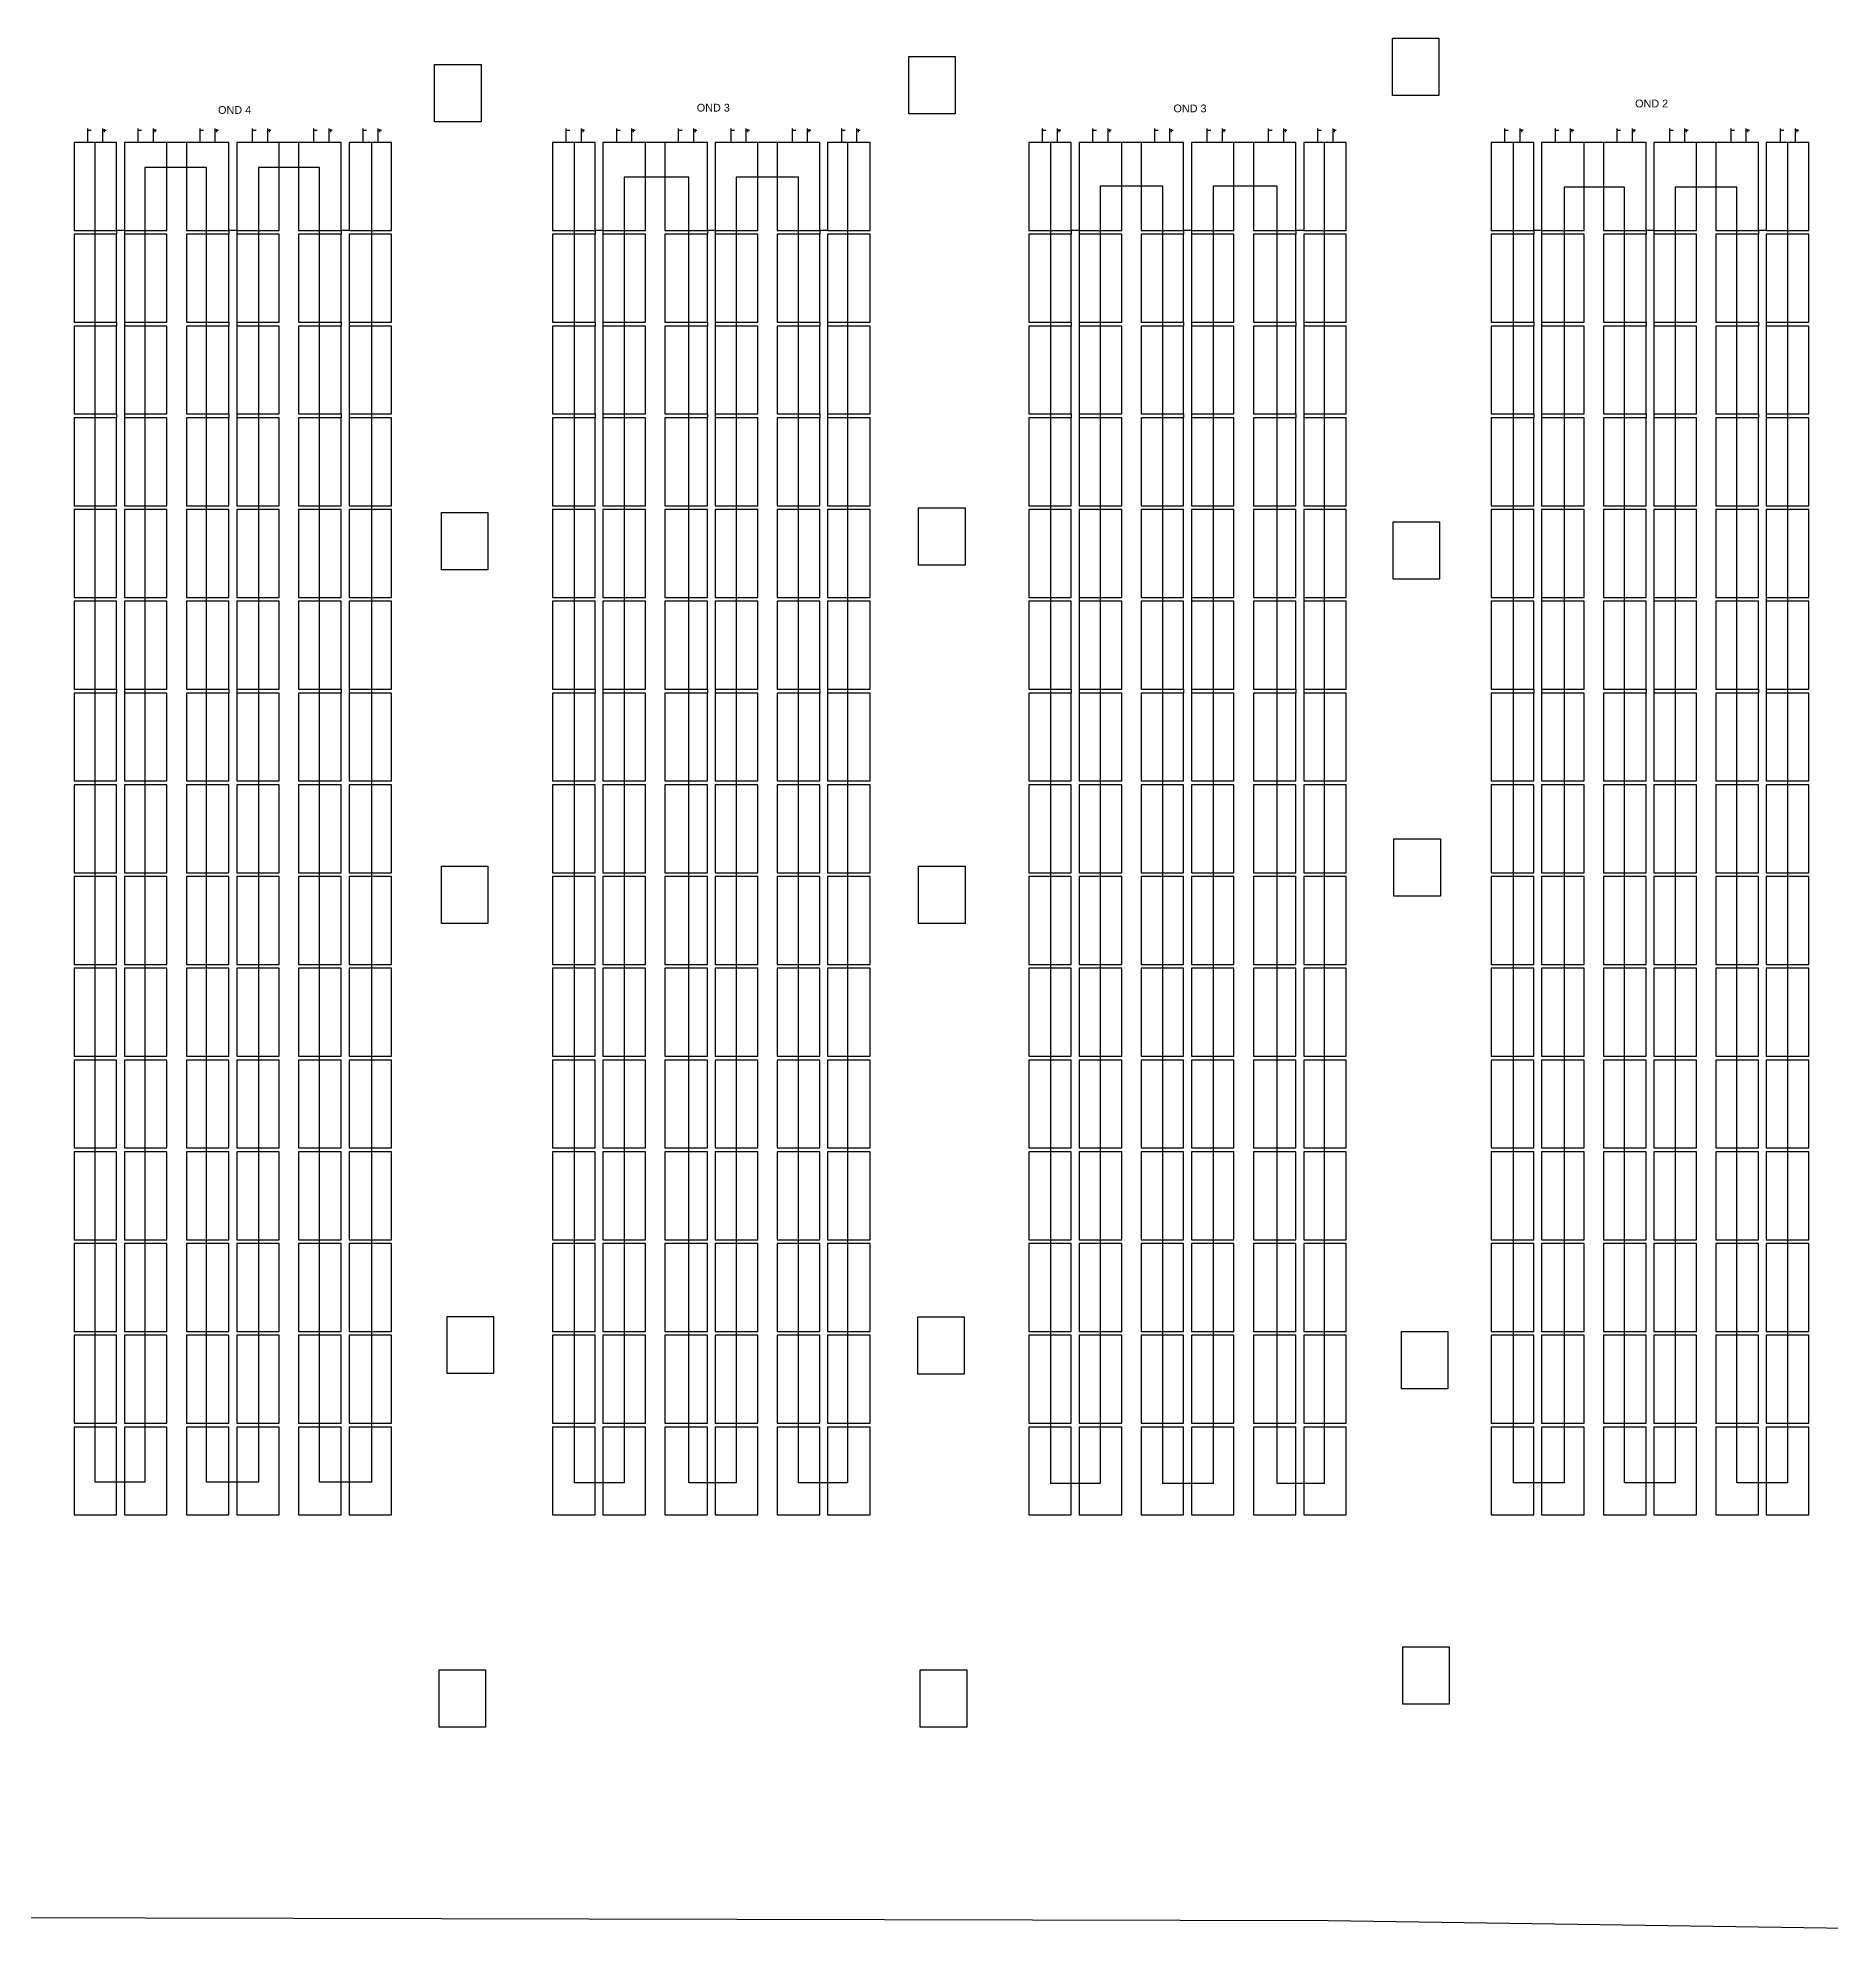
# Model space of a CAD drawing. Header units: inches. Extents: x 66 to 673, y 42 to 161.
# Drawn here: x 391.01 to 437.3, y 42.93 to 92.31 of the extents above; entities that cross this region are included whole.
import ezdxf

# ---------------------------------------------------------------- set-up
doc = ezdxf.new("R2010")
doc.units = ezdxf.units.IN
doc.header["$MEASUREMENT"] = 0
doc.styles.get("Standard").update_dxf_attribs({"font": 'arial.ttf'})

msp = doc.modelspace()

# ---------------------------------------------------------------- linework, layer by layer
for p, q in [((425.985, 92.305), (427.185, 92.305)), ((425.985, 90.825), (425.985, 92.305)), ((427.185, 92.305), (427.185, 92.025)), ((427.185, 92.025), (427.185, 92.025)), ((427.185, 92.025), (427.185, 90.825)), ((401.249, 91.626), (402.449, 91.626)), ((401.249, 90.146), (401.249, 91.626)), ((402.449, 91.626), (402.449, 91.346)), ((413.495, 91.833), (414.695, 91.833)), ((413.495, 90.352), (413.495, 91.833)), ((414.695, 91.833), (414.695, 91.552)), ((414.695, 91.552), (414.695, 91.552)), ((414.695, 91.552), (414.695, 90.352)), ((402.449, 91.346), (402.449, 91.346)), ((402.449, 91.346), (402.449, 90.146)), ((427.185, 90.825), (425.985, 90.825)), ((392.38, 89.919), (392.301, 89.919)), ((392.766, 89.919), (392.686, 89.919)), ((392.726, 89.879), (392.726, 89.959)), ((393.685, 89.919), (393.605, 89.919)), ((394.07, 89.919), (393.991, 89.919)), ((394.031, 89.879), (394.031, 89.959)), ((395.281, 89.919), (395.201, 89.919)), ((395.666, 89.919), (395.587, 89.919)), ((395.626, 89.879), (395.626, 89.959)), ((396.638, 89.919), (396.559, 89.919)), ((397.024, 89.919), (396.944, 89.919)), ((396.984, 89.879), (396.984, 89.959)), ((398.221, 89.919), (398.142, 89.919)), ((398.607, 89.919), (398.527, 89.919)), ((398.567, 89.879), (398.567, 89.959)), ((399.493, 89.919), (399.414, 89.919)), ((399.879, 89.919), (399.799, 89.919)), ((399.839, 89.879), (399.839, 89.959)), ((402.449, 90.146), (401.249, 90.146)), ((404.738, 89.919), (404.659, 89.919)), ((405.124, 89.919), (405.044, 89.919)), ((405.084, 89.879), (405.084, 89.959)), ((406.043, 89.919), (405.963, 89.919)), ((406.428, 89.919), (406.349, 89.919)), ((406.389, 89.879), (406.389, 89.959)), ((407.639, 89.919), (407.559, 89.919)), ((408.024, 89.919), (407.945, 89.919)), ((407.984, 89.879), (407.984, 89.959)), ((408.996, 89.919), (408.917, 89.919)), ((409.382, 89.919), (409.302, 89.919)), ((409.342, 89.879), (409.342, 89.959)), ((410.579, 89.919), (410.5, 89.919)), ((410.965, 89.919), (410.885, 89.919)), ((410.925, 89.879), (410.925, 89.959)), ((411.851, 89.919), (411.772, 89.919)), ((412.237, 89.919), (412.157, 89.919)), ((412.197, 89.879), (412.197, 89.959)), ((414.695, 90.352), (413.495, 90.352)), ((417.033, 89.919), (416.953, 89.919)), ((417.418, 89.919), (417.339, 89.919)), ((417.378, 89.879), (417.378, 89.959)), ((418.338, 89.919), (418.258, 89.919)), ((418.723, 89.919), (418.643, 89.919)), ((418.683, 89.879), (418.683, 89.959)), ((419.933, 89.919), (419.854, 89.919)), ((420.319, 89.919), (420.239, 89.919)), ((420.279, 89.879), (420.279, 89.959)), ((421.291, 89.919), (421.211, 89.919)), ((421.676, 89.919), (421.596, 89.919)), ((421.636, 89.879), (421.636, 89.959)), ((422.874, 89.919), (422.794, 89.919)), ((423.259, 89.919), (423.18, 89.919)), ((423.219, 89.879), (423.219, 89.959)), ((424.146, 89.919), (424.066, 89.919)), ((424.531, 89.919), (424.452, 89.919)), ((424.491, 89.879), (424.491, 89.959)), ((428.975, 89.919), (428.896, 89.919)), ((429.361, 89.919), (429.281, 89.919)), ((429.321, 89.879), (429.321, 89.959)), ((430.28, 89.919), (430.201, 89.919)), ((430.666, 89.919), (430.586, 89.919)), ((430.626, 89.879), (430.626, 89.959)), ((431.876, 89.919), (431.796, 89.919)), ((432.261, 89.919), (432.182, 89.919)), ((432.222, 89.879), (432.222, 89.959)), ((433.233, 89.919), (433.154, 89.919)), ((433.619, 89.919), (433.539, 89.919)), ((433.579, 89.879), (433.579, 89.959)), ((434.816, 89.919), (434.737, 89.919)), ((435.202, 89.919), (435.122, 89.919)), ((435.162, 89.879), (435.162, 89.959)), ((436.088, 89.919), (436.009, 89.919)), ((436.474, 89.919), (436.394, 89.919)), ((436.434, 89.879), (436.434, 89.959)), ((394.839, 89.61), (394.339, 89.61)), ((397.739, 89.61), (397.239, 89.61)), ((407.197, 89.61), (406.697, 89.61)), ((410.097, 89.61), (409.597, 89.61)), ((419.491, 89.61), (418.991, 89.61)), ((422.391, 89.61), (421.891, 89.61)), ((431.434, 89.61), (430.934, 89.61)), ((434.334, 89.61), (433.834, 89.61)), ((393.239, 87.34), (393.039, 87.34)), ((393.039, 87.34), (393.039, 87.24)), ((393.239, 87.34), (393.239, 87.24)), ((396.139, 87.34), (395.939, 87.34)), ((395.939, 87.34), (395.939, 87.24)), ((396.139, 87.34), (396.139, 87.24)), ((399.039, 87.34), (398.839, 87.34)), ((398.839, 87.34), (398.839, 87.24)), ((405.597, 87.34), (405.397, 87.34)), ((405.397, 87.34), (405.397, 87.24)), ((405.597, 87.34), (405.597, 87.24)), ((408.497, 87.34), (408.297, 87.34)), ((408.297, 87.34), (408.297, 87.24)), ((408.497, 87.34), (408.497, 87.24)), ((411.397, 87.34), (411.197, 87.34)), ((411.197, 87.34), (411.197, 87.24)), ((417.891, 87.34), (417.691, 87.34)), ((417.691, 87.34), (417.691, 87.24)), ((417.891, 87.34), (417.891, 87.24)), ((420.791, 87.34), (420.591, 87.34)), ((420.591, 87.34), (420.591, 87.24)), ((420.791, 87.34), (420.791, 87.24)), ((423.691, 87.34), (423.491, 87.34)), ((423.491, 87.34), (423.491, 87.24)), ((429.834, 87.34), (429.634, 87.34)), ((429.634, 87.34), (429.634, 87.24)), ((429.834, 87.34), (429.834, 87.24)), ((432.734, 87.34), (432.534, 87.34)), ((432.534, 87.34), (432.534, 87.24)), ((432.734, 87.34), (432.734, 87.24)), ((435.634, 87.34), (435.434, 87.34)), ((435.434, 87.34), (435.434, 87.24)), ((393.039, 84.97), (393.039, 84.87)), ((393.239, 84.97), (393.239, 84.87)), ((395.939, 84.97), (395.939, 84.87)), ((396.139, 84.97), (396.139, 84.87)), ((398.839, 84.97), (398.839, 84.87)), ((399.039, 84.97), (399.039, 84.87)), ((405.397, 84.97), (405.397, 84.87)), ((405.597, 84.97), (405.597, 84.87)), ((408.297, 84.97), (408.297, 84.87)), ((408.497, 84.97), (408.497, 84.87)), ((411.197, 84.97), (411.197, 84.87)), ((411.397, 84.97), (411.397, 84.87)), ((417.691, 84.97), (417.691, 84.87)), ((417.891, 84.97), (417.891, 84.87)), ((420.591, 84.97), (420.591, 84.87)), ((420.791, 84.97), (420.791, 84.87)), ((423.491, 84.97), (423.491, 84.87)), ((423.691, 84.97), (423.691, 84.87)), ((429.634, 84.97), (429.634, 84.87)), ((429.834, 84.97), (429.834, 84.87)), ((432.534, 84.97), (432.534, 84.87)), ((432.734, 84.97), (432.734, 84.87)), ((435.434, 84.97), (435.434, 84.87)), ((435.634, 84.97), (435.634, 84.87)), ((393.039, 82.6), (393.039, 82.5)), ((393.239, 82.6), (393.239, 82.5)), ((395.939, 82.6), (395.939, 82.5)), ((396.139, 82.6), (396.139, 82.5)), ((398.839, 82.6), (398.839, 82.5)), ((399.039, 82.6), (399.039, 82.5)), ((405.397, 82.6), (405.397, 82.5)), ((405.597, 82.6), (405.597, 82.5)), ((408.297, 82.6), (408.297, 82.5)), ((408.497, 82.6), (408.497, 82.5)), ((411.197, 82.6), (411.197, 82.5)), ((411.397, 82.6), (411.397, 82.5)), ((417.691, 82.6), (417.691, 82.5)), ((417.891, 82.6), (417.891, 82.5)), ((420.591, 82.6), (420.591, 82.5)), ((420.791, 82.6), (420.791, 82.5)), ((423.491, 82.6), (423.491, 82.5)), ((423.691, 82.6), (423.691, 82.5)), ((429.634, 82.6), (429.634, 82.5)), ((429.834, 82.6), (429.834, 82.5)), ((432.534, 82.6), (432.534, 82.5)), ((432.734, 82.6), (432.734, 82.5)), ((435.434, 82.6), (435.434, 82.5)), ((435.634, 82.6), (435.634, 82.5)), ((401.425, 80.058), (402.625, 80.058)), ((401.425, 78.577), (401.425, 80.058)), ((402.625, 80.058), (402.625, 79.777)), ((413.747, 80.172), (414.947, 80.172)), ((413.747, 78.692), (413.747, 80.172)), ((414.947, 80.172), (414.947, 79.892)), ((402.625, 79.777), (402.625, 79.777)), ((402.625, 79.777), (402.625, 78.577)), ((414.947, 79.892), (414.947, 79.892)), ((414.947, 79.892), (414.947, 78.692)), ((426.002, 79.813), (427.202, 79.813)), ((426.002, 78.333), (426.002, 79.813)), ((427.202, 79.813), (427.202, 79.533)), ((427.202, 79.533), (427.202, 79.533)), ((427.202, 79.533), (427.202, 78.333)), ((402.625, 78.577), (401.425, 78.577)), ((414.947, 78.692), (413.747, 78.692)), ((427.202, 78.333), (426.002, 78.333)), ((417.891, 77.86), (417.891, 77.76)), ((420.791, 77.86), (420.791, 77.76)), ((423.691, 77.86), (423.691, 77.76)), ((429.834, 77.86), (429.834, 77.76)), ((432.734, 77.86), (432.734, 77.76)), ((435.634, 77.86), (435.634, 77.76)), ((393.039, 75.49), (393.039, 75.39)), ((393.239, 75.49), (393.239, 75.39)), ((395.939, 75.49), (395.939, 75.39)), ((396.139, 75.49), (396.139, 75.39)), ((398.839, 75.49), (398.839, 75.39)), ((399.039, 75.49), (399.039, 75.39)), ((405.397, 75.49), (405.397, 75.39)), ((405.597, 75.49), (405.597, 75.39)), ((408.297, 75.49), (408.297, 75.39)), ((408.497, 75.49), (408.497, 75.39)), ((411.197, 75.49), (411.197, 75.39)), ((411.397, 75.49), (411.397, 75.39)), ((417.691, 75.49), (417.691, 75.39)), ((417.891, 75.49), (417.891, 75.39)), ((420.591, 75.49), (420.591, 75.39)), ((420.791, 75.49), (420.791, 75.39)), ((423.491, 75.49), (423.491, 75.39)), ((423.691, 75.49), (423.691, 75.39)), ((429.634, 75.49), (429.634, 75.39)), ((429.834, 75.49), (429.834, 75.39)), ((432.534, 75.49), (432.534, 75.39)), ((432.734, 75.49), (432.734, 75.39)), ((435.434, 75.49), (435.434, 75.39)), ((435.634, 75.49), (435.634, 75.39)), ((426.023, 71.625), (427.223, 71.625)), ((426.023, 70.144), (426.023, 71.625)), ((427.223, 71.625), (427.223, 71.344)), ((427.223, 71.344), (427.223, 71.344)), ((427.223, 71.344), (427.223, 70.144)), ((401.425, 70.919), (402.625, 70.919)), ((401.425, 69.439), (401.425, 70.919)), ((402.625, 70.919), (402.625, 70.639)), ((402.625, 70.639), (402.625, 70.639)), ((402.625, 70.639), (402.625, 69.439)), ((413.747, 70.919), (414.947, 70.919)), ((413.747, 69.439), (413.747, 70.919)), ((414.947, 70.919), (414.947, 70.639)), ((414.947, 70.639), (414.947, 70.639)), ((414.947, 70.639), (414.947, 69.439)), ((427.223, 70.144), (426.023, 70.144)), ((402.625, 69.439), (401.425, 69.439)), ((414.947, 69.439), (413.747, 69.439)), ((401.57, 59.29), (402.77, 59.29)), ((401.57, 57.81), (401.57, 59.29)), ((402.77, 59.29), (402.77, 59.01)), ((413.724, 59.275), (414.924, 59.275)), ((413.724, 57.795), (413.724, 59.275)), ((414.924, 59.275), (414.924, 58.995)), ((402.77, 59.01), (402.77, 59.01)), ((402.77, 59.01), (402.77, 57.81)), ((414.924, 58.995), (414.924, 58.995)), ((414.924, 58.995), (414.924, 57.795)), ((426.217, 58.897), (427.417, 58.897)), ((426.217, 57.417), (426.217, 58.897)), ((427.417, 58.897), (427.417, 58.617)), ((427.417, 58.617), (427.417, 58.617)), ((427.417, 58.617), (427.417, 57.417)), ((402.77, 57.81), (401.57, 57.81)), ((414.924, 57.795), (413.724, 57.795)), ((427.417, 57.417), (426.217, 57.417)), ((426.252, 50.751), (427.452, 50.751)), ((426.252, 49.271), (426.252, 50.751)), ((427.452, 50.751), (427.452, 50.471)), ((427.452, 50.471), (427.452, 50.471)), ((427.452, 50.471), (427.452, 49.271)), ((401.368, 50.162), (402.568, 50.162)), ((401.368, 48.682), (401.368, 50.162)), ((402.568, 50.162), (402.568, 49.882)), ((402.568, 49.882), (402.568, 49.882)), ((402.568, 49.882), (402.568, 48.682)), ((413.79, 50.162), (414.99, 50.162)), ((413.79, 48.682), (413.79, 50.162)), ((414.99, 50.162), (414.99, 49.882)), ((414.99, 49.882), (414.99, 49.882)), ((414.99, 49.882), (414.99, 48.682)), ((427.452, 49.271), (426.252, 49.271)), ((402.568, 48.682), (401.368, 48.682)), ((414.99, 48.682), (413.79, 48.682)), ((424.323, 43.673), (374.526, 43.794)), ((474.56, 42.928), (424.323, 43.673))]:
    msp.add_line(p, q)
at = {"color": 1}
for p, q in [((392.283, 89.975), (392.283, 89.61)), ((393.588, 89.975), (393.588, 89.61)), ((395.184, 89.975), (395.184, 89.61)), ((396.541, 89.975), (396.541, 89.61)), ((398.124, 89.975), (398.124, 89.61)), ((399.396, 89.975), (399.396, 89.61)), ((404.641, 89.975), (404.641, 89.61)), ((405.946, 89.975), (405.946, 89.61)), ((407.542, 89.975), (407.542, 89.61)), ((408.899, 89.975), (408.899, 89.61)), ((410.482, 89.975), (410.482, 89.61)), ((411.754, 89.975), (411.754, 89.61)), ((416.936, 89.975), (416.936, 89.61)), ((418.241, 89.975), (418.241, 89.61)), ((419.837, 89.975), (419.837, 89.61)), ((421.194, 89.975), (421.194, 89.61)), ((422.777, 89.975), (422.777, 89.61)), ((424.049, 89.975), (424.049, 89.61)), ((428.878, 89.975), (428.878, 89.61)), ((430.183, 89.975), (430.183, 89.61)), ((431.779, 89.975), (431.779, 89.61)), ((433.136, 89.975), (433.136, 89.61)), ((434.719, 89.975), (434.719, 89.61)), ((435.992, 89.975), (435.992, 89.61))]:
    msp.add_line(p, q, dxfattribs=at)
at = {"color": 5}
for p, q in [((392.674, 89.975), (392.674, 89.61)), ((393.979, 89.975), (393.979, 89.61)), ((395.575, 89.975), (395.575, 89.61)), ((396.932, 89.975), (396.932, 89.61)), ((398.515, 89.975), (398.515, 89.61)), ((399.787, 89.975), (399.787, 89.61)), ((405.032, 89.975), (405.032, 89.61)), ((406.337, 89.975), (406.337, 89.61)), ((407.933, 89.975), (407.933, 89.61)), ((409.29, 89.975), (409.29, 89.61)), ((410.873, 89.975), (410.873, 89.61)), ((412.145, 89.975), (412.145, 89.61)), ((417.327, 89.975), (417.327, 89.61)), ((418.632, 89.975), (418.632, 89.61)), ((420.227, 89.975), (420.227, 89.61)), ((421.585, 89.975), (421.585, 89.61)), ((423.168, 89.975), (423.168, 89.61)), ((424.44, 89.975), (424.44, 89.61)), ((429.269, 89.975), (429.269, 89.61)), ((430.574, 89.975), (430.574, 89.61)), ((432.17, 89.975), (432.17, 89.61)), ((433.527, 89.975), (433.527, 89.61)), ((435.11, 89.975), (435.11, 89.61)), ((436.382, 89.975), (436.382, 89.61))]:
    msp.add_line(p, q, dxfattribs=at)
at = {"color": 116, "true_color": 0x136734}
for p, q in [((392.487, 55.01), (392.487, 89.61)), ((399.626, 55.01), (399.626, 89.61)), ((404.862, 54.987), (404.862, 89.61)), ((411.921, 54.987), (411.921, 89.61)), ((417.158, 54.975), (417.158, 89.61)), ((424.227, 54.975), (424.227, 89.61)), ((429.11, 54.993), (429.11, 89.61)), ((436.18, 89.61), (436.18, 54.993)), ((395.357, 88.963), (393.763, 88.963)), ((393.763, 88.963), (393.763, 55.01)), ((395.357, 55.01), (395.357, 88.963)), ((398.274, 88.963), (396.699, 88.963)), ((396.699, 88.963), (396.699, 55.01)), ((398.274, 55.01), (398.274, 88.963)), ((407.814, 88.713), (406.148, 88.713)), ((406.148, 88.713), (406.148, 54.987)), ((407.814, 54.987), (407.814, 88.713)), ((410.644, 88.713), (409.034, 88.713)), ((409.034, 88.713), (409.034, 54.987)), ((410.644, 54.987), (410.644, 88.713)), ((420.056, 88.487), (418.434, 88.487)), ((418.434, 88.487), (418.434, 54.975)), ((420.056, 54.975), (420.056, 88.487)), ((423.003, 88.487), (421.352, 88.487)), ((421.352, 88.487), (421.352, 54.975)), ((423.003, 54.975), (423.003, 88.487)), ((431.977, 88.457), (430.413, 88.457)), ((430.413, 88.457), (430.413, 54.993)), ((431.977, 54.993), (431.977, 88.457)), ((434.879, 88.457), (433.285, 88.457)), ((433.285, 88.457), (433.285, 54.993)), ((434.879, 54.993), (434.879, 88.457)), ((393.763, 55.01), (392.487, 55.01)), ((396.699, 55.01), (395.357, 55.01)), ((399.626, 55.01), (398.274, 55.01)), ((406.148, 54.987), (404.862, 54.987)), ((409.034, 54.987), (407.814, 54.987)), ((411.921, 54.987), (410.644, 54.987)), ((418.434, 54.975), (417.158, 54.975)), ((421.352, 54.975), (420.056, 54.975)), ((424.227, 54.975), (423.003, 54.975)), ((430.413, 54.993), (429.11, 54.993)), ((433.285, 54.993), (431.977, 54.993)), ((436.18, 54.993), (434.879, 54.993))]:
    msp.add_line(p, q, dxfattribs=at)
for points in [[(391.939, 87.34), (393.039, 87.34), (393.039, 89.61), (391.939, 89.61)], [(393.239, 87.34), (394.339, 87.34), (394.339, 89.61), (393.239, 89.61)], [(394.839, 87.34), (395.939, 87.34), (395.939, 89.61), (394.839, 89.61)], [(396.139, 87.34), (397.239, 87.34), (397.239, 89.61), (396.139, 89.61)], [(397.739, 87.34), (398.839, 87.34), (398.839, 89.61), (397.739, 89.61)], [(399.039, 87.34), (400.139, 87.34), (400.139, 89.61), (399.039, 89.61)], [(404.297, 87.34), (405.397, 87.34), (405.397, 89.61), (404.297, 89.61)], [(405.597, 87.34), (406.697, 87.34), (406.697, 89.61), (405.597, 89.61)], [(407.197, 87.34), (408.297, 87.34), (408.297, 89.61), (407.197, 89.61)], [(408.497, 87.34), (409.597, 87.34), (409.597, 89.61), (408.497, 89.61)], [(410.097, 87.34), (411.197, 87.34), (411.197, 89.61), (410.097, 89.61)], [(411.397, 87.34), (412.497, 87.34), (412.497, 89.61), (411.397, 89.61)], [(416.591, 87.34), (417.691, 87.34), (417.691, 89.61), (416.591, 89.61)], [(417.891, 87.34), (418.991, 87.34), (418.991, 89.61), (417.891, 89.61)], [(419.491, 87.34), (420.591, 87.34), (420.591, 89.61), (419.491, 89.61)], [(420.791, 87.34), (421.891, 87.34), (421.891, 89.61), (420.791, 89.61)], [(422.391, 87.34), (423.491, 87.34), (423.491, 89.61), (422.391, 89.61)], [(423.691, 87.34), (424.791, 87.34), (424.791, 89.61), (423.691, 89.61)], [(428.534, 87.34), (429.634, 87.34), (429.634, 89.61), (428.534, 89.61)], [(429.834, 87.34), (430.934, 87.34), (430.934, 89.61), (429.834, 89.61)], [(431.434, 87.34), (432.534, 87.34), (432.534, 89.61), (431.434, 89.61)], [(432.734, 87.34), (433.834, 87.34), (433.834, 89.61), (432.734, 89.61)], [(434.334, 87.34), (435.434, 87.34), (435.434, 89.61), (434.334, 89.61)], [(435.634, 87.34), (436.734, 87.34), (436.734, 89.61), (435.634, 89.61)], [(391.939, 84.97), (393.039, 84.97), (393.039, 87.24), (391.939, 87.24)], [(393.239, 84.97), (394.339, 84.97), (394.339, 87.24), (393.239, 87.24)], [(394.839, 84.97), (395.939, 84.97), (395.939, 87.24), (394.839, 87.24)], [(396.139, 84.97), (397.239, 84.97), (397.239, 87.24), (396.139, 87.24)], [(397.739, 84.97), (398.839, 84.97), (398.839, 87.24), (397.739, 87.24)], [(399.039, 84.97), (400.139, 84.97), (400.139, 87.24), (399.039, 87.24)], [(404.297, 84.97), (405.397, 84.97), (405.397, 87.24), (404.297, 87.24)], [(405.597, 84.97), (406.697, 84.97), (406.697, 87.24), (405.597, 87.24)], [(407.197, 84.97), (408.297, 84.97), (408.297, 87.24), (407.197, 87.24)], [(408.497, 84.97), (409.597, 84.97), (409.597, 87.24), (408.497, 87.24)], [(410.097, 84.97), (411.197, 84.97), (411.197, 87.24), (410.097, 87.24)], [(411.397, 84.97), (412.497, 84.97), (412.497, 87.24), (411.397, 87.24)], [(416.591, 84.97), (417.691, 84.97), (417.691, 87.24), (416.591, 87.24)], [(417.891, 84.97), (418.991, 84.97), (418.991, 87.24), (417.891, 87.24)], [(419.491, 84.97), (420.591, 84.97), (420.591, 87.24), (419.491, 87.24)], [(420.791, 84.97), (421.891, 84.97), (421.891, 87.24), (420.791, 87.24)], [(422.391, 84.97), (423.491, 84.97), (423.491, 87.24), (422.391, 87.24)], [(423.691, 84.97), (424.791, 84.97), (424.791, 87.24), (423.691, 87.24)], [(428.534, 84.97), (429.634, 84.97), (429.634, 87.24), (428.534, 87.24)], [(429.834, 84.97), (430.934, 84.97), (430.934, 87.24), (429.834, 87.24)], [(431.434, 84.97), (432.534, 84.97), (432.534, 87.24), (431.434, 87.24)], [(432.734, 84.97), (433.834, 84.97), (433.834, 87.24), (432.734, 87.24)], [(434.334, 84.97), (435.434, 84.97), (435.434, 87.24), (434.334, 87.24)], [(435.634, 84.97), (436.734, 84.97), (436.734, 87.24), (435.634, 87.24)], [(391.939, 82.6), (393.039, 82.6), (393.039, 84.87), (391.939, 84.87)], [(393.239, 82.6), (394.339, 82.6), (394.339, 84.87), (393.239, 84.87)], [(394.839, 82.6), (395.939, 82.6), (395.939, 84.87), (394.839, 84.87)], [(396.139, 82.6), (397.239, 82.6), (397.239, 84.87), (396.139, 84.87)], [(397.739, 82.6), (398.839, 82.6), (398.839, 84.87), (397.739, 84.87)], [(399.039, 82.6), (400.139, 82.6), (400.139, 84.87), (399.039, 84.87)], [(404.297, 82.6), (405.397, 82.6), (405.397, 84.87), (404.297, 84.87)], [(405.597, 82.6), (406.697, 82.6), (406.697, 84.87), (405.597, 84.87)], [(407.197, 82.6), (408.297, 82.6), (408.297, 84.87), (407.197, 84.87)], [(408.497, 82.6), (409.597, 82.6), (409.597, 84.87), (408.497, 84.87)], [(410.097, 82.6), (411.197, 82.6), (411.197, 84.87), (410.097, 84.87)], [(411.397, 82.6), (412.497, 82.6), (412.497, 84.87), (411.397, 84.87)], [(416.591, 82.6), (417.691, 82.6), (417.691, 84.87), (416.591, 84.87)], [(417.891, 82.6), (418.991, 82.6), (418.991, 84.87), (417.891, 84.87)], [(419.491, 82.6), (420.591, 82.6), (420.591, 84.87), (419.491, 84.87)], [(420.791, 82.6), (421.891, 82.6), (421.891, 84.87), (420.791, 84.87)], [(422.391, 82.6), (423.491, 82.6), (423.491, 84.87), (422.391, 84.87)], [(423.691, 82.6), (424.791, 82.6), (424.791, 84.87), (423.691, 84.87)], [(428.534, 82.6), (429.634, 82.6), (429.634, 84.87), (428.534, 84.87)], [(429.834, 82.6), (430.934, 82.6), (430.934, 84.87), (429.834, 84.87)], [(431.434, 82.6), (432.534, 82.6), (432.534, 84.87), (431.434, 84.87)], [(432.734, 82.6), (433.834, 82.6), (433.834, 84.87), (432.734, 84.87)], [(434.334, 82.6), (435.434, 82.6), (435.434, 84.87), (434.334, 84.87)], [(435.634, 82.6), (436.734, 82.6), (436.734, 84.87), (435.634, 84.87)], [(391.939, 80.23), (393.039, 80.23), (393.039, 82.5), (391.939, 82.5)], [(393.239, 80.23), (394.339, 80.23), (394.339, 82.5), (393.239, 82.5)], [(394.839, 80.23), (395.939, 80.23), (395.939, 82.5), (394.839, 82.5)], [(396.139, 80.23), (397.239, 80.23), (397.239, 82.5), (396.139, 82.5)], [(397.739, 80.23), (398.839, 80.23), (398.839, 82.5), (397.739, 82.5)], [(399.039, 80.23), (400.139, 80.23), (400.139, 82.5), (399.039, 82.5)], [(404.297, 80.23), (405.397, 80.23), (405.397, 82.5), (404.297, 82.5)], [(405.597, 80.23), (406.697, 80.23), (406.697, 82.5), (405.597, 82.5)], [(407.197, 80.23), (408.297, 80.23), (408.297, 82.5), (407.197, 82.5)], [(408.497, 80.23), (409.597, 80.23), (409.597, 82.5), (408.497, 82.5)], [(410.097, 80.23), (411.197, 80.23), (411.197, 82.5), (410.097, 82.5)], [(411.397, 80.23), (412.497, 80.23), (412.497, 82.5), (411.397, 82.5)], [(416.591, 80.23), (417.691, 80.23), (417.691, 82.5), (416.591, 82.5)], [(417.891, 80.23), (418.991, 80.23), (418.991, 82.5), (417.891, 82.5)], [(419.491, 80.23), (420.591, 80.23), (420.591, 82.5), (419.491, 82.5)], [(420.791, 80.23), (421.891, 80.23), (421.891, 82.5), (420.791, 82.5)], [(422.391, 80.23), (423.491, 80.23), (423.491, 82.5), (422.391, 82.5)], [(423.691, 80.23), (424.791, 80.23), (424.791, 82.5), (423.691, 82.5)], [(428.534, 80.23), (429.634, 80.23), (429.634, 82.5), (428.534, 82.5)], [(429.834, 80.23), (430.934, 80.23), (430.934, 82.5), (429.834, 82.5)], [(431.434, 80.23), (432.534, 80.23), (432.534, 82.5), (431.434, 82.5)], [(432.734, 80.23), (433.834, 80.23), (433.834, 82.5), (432.734, 82.5)], [(434.334, 80.23), (435.434, 80.23), (435.434, 82.5), (434.334, 82.5)], [(435.634, 80.23), (436.734, 80.23), (436.734, 82.5), (435.634, 82.5)], [(391.939, 77.86), (393.039, 77.86), (393.039, 80.13), (391.939, 80.13)], [(393.239, 77.86), (394.339, 77.86), (394.339, 80.13), (393.239, 80.13)], [(394.839, 77.86), (395.939, 77.86), (395.939, 80.13), (394.839, 80.13)], [(396.139, 77.86), (397.239, 77.86), (397.239, 80.13), (396.139, 80.13)], [(397.739, 77.86), (398.839, 77.86), (398.839, 80.13), (397.739, 80.13)], [(399.039, 77.86), (400.139, 77.86), (400.139, 80.13), (399.039, 80.13)], [(404.297, 77.86), (405.397, 77.86), (405.397, 80.13), (404.297, 80.13)], [(405.597, 77.86), (406.697, 77.86), (406.697, 80.13), (405.597, 80.13)], [(407.197, 77.86), (408.297, 77.86), (408.297, 80.13), (407.197, 80.13)], [(408.497, 77.86), (409.597, 77.86), (409.597, 80.13), (408.497, 80.13)], [(410.097, 77.86), (411.197, 77.86), (411.197, 80.13), (410.097, 80.13)], [(411.397, 77.86), (412.497, 77.86), (412.497, 80.13), (411.397, 80.13)], [(416.591, 77.86), (417.691, 77.86), (417.691, 80.13), (416.591, 80.13)], [(417.891, 77.86), (418.991, 77.86), (418.991, 80.13), (417.891, 80.13)], [(419.491, 77.86), (420.591, 77.86), (420.591, 80.13), (419.491, 80.13)], [(420.791, 77.86), (421.891, 77.86), (421.891, 80.13), (420.791, 80.13)], [(422.391, 77.86), (423.491, 77.86), (423.491, 80.13), (422.391, 80.13)], [(423.691, 77.86), (424.791, 77.86), (424.791, 80.13), (423.691, 80.13)], [(428.534, 77.86), (429.634, 77.86), (429.634, 80.13), (428.534, 80.13)], [(429.834, 77.86), (430.934, 77.86), (430.934, 80.13), (429.834, 80.13)], [(431.434, 77.86), (432.534, 77.86), (432.534, 80.13), (431.434, 80.13)], [(432.734, 77.86), (433.834, 77.86), (433.834, 80.13), (432.734, 80.13)], [(434.334, 77.86), (435.434, 77.86), (435.434, 80.13), (434.334, 80.13)], [(435.634, 77.86), (436.734, 77.86), (436.734, 80.13), (435.634, 80.13)], [(391.939, 75.49), (393.039, 75.49), (393.039, 77.76), (391.939, 77.76)], [(393.239, 75.49), (394.339, 75.49), (394.339, 77.76), (393.239, 77.76)], [(394.839, 75.49), (395.939, 75.49), (395.939, 77.76), (394.839, 77.76)], [(396.139, 75.49), (397.239, 75.49), (397.239, 77.76), (396.139, 77.76)], [(397.739, 75.49), (398.839, 75.49), (398.839, 77.76), (397.739, 77.76)], [(399.039, 75.49), (400.139, 75.49), (400.139, 77.76), (399.039, 77.76)], [(404.297, 75.49), (405.397, 75.49), (405.397, 77.76), (404.297, 77.76)], [(405.597, 75.49), (406.697, 75.49), (406.697, 77.76), (405.597, 77.76)], [(407.197, 75.49), (408.297, 75.49), (408.297, 77.76), (407.197, 77.76)], [(408.497, 75.49), (409.597, 75.49), (409.597, 77.76), (408.497, 77.76)], [(410.097, 75.49), (411.197, 75.49), (411.197, 77.76), (410.097, 77.76)], [(411.397, 75.49), (412.497, 75.49), (412.497, 77.76), (411.397, 77.76)], [(416.591, 75.49), (417.691, 75.49), (417.691, 77.76), (416.591, 77.76)], [(417.891, 75.49), (418.991, 75.49), (418.991, 77.76), (417.891, 77.76)], [(419.491, 75.49), (420.591, 75.49), (420.591, 77.76), (419.491, 77.76)], [(420.791, 75.49), (421.891, 75.49), (421.891, 77.76), (420.791, 77.76)], [(422.391, 75.49), (423.491, 75.49), (423.491, 77.76), (422.391, 77.76)], [(423.691, 75.49), (424.791, 75.49), (424.791, 77.76), (423.691, 77.76)], [(428.534, 75.49), (429.634, 75.49), (429.634, 77.76), (428.534, 77.76)], [(429.834, 75.49), (430.934, 75.49), (430.934, 77.76), (429.834, 77.76)], [(431.434, 75.49), (432.534, 75.49), (432.534, 77.76), (431.434, 77.76)], [(432.734, 75.49), (433.834, 75.49), (433.834, 77.76), (432.734, 77.76)], [(434.334, 75.49), (435.434, 75.49), (435.434, 77.76), (434.334, 77.76)], [(435.634, 75.49), (436.734, 75.49), (436.734, 77.76), (435.634, 77.76)], [(391.939, 73.12), (393.039, 73.12), (393.039, 75.39), (391.939, 75.39)], [(393.239, 73.12), (394.339, 73.12), (394.339, 75.39), (393.239, 75.39)], [(394.839, 73.12), (395.939, 73.12), (395.939, 75.39), (394.839, 75.39)], [(396.139, 73.12), (397.239, 73.12), (397.239, 75.39), (396.139, 75.39)], [(397.739, 73.12), (398.839, 73.12), (398.839, 75.39), (397.739, 75.39)], [(399.039, 73.12), (400.139, 73.12), (400.139, 75.39), (399.039, 75.39)], [(404.297, 73.12), (405.397, 73.12), (405.397, 75.39), (404.297, 75.39)], [(405.597, 73.12), (406.697, 73.12), (406.697, 75.39), (405.597, 75.39)], [(407.197, 73.12), (408.297, 73.12), (408.297, 75.39), (407.197, 75.39)], [(408.497, 73.12), (409.597, 73.12), (409.597, 75.39), (408.497, 75.39)], [(410.097, 73.12), (411.197, 73.12), (411.197, 75.39), (410.097, 75.39)], [(411.397, 73.12), (412.497, 73.12), (412.497, 75.39), (411.397, 75.39)], [(416.591, 73.12), (417.691, 73.12), (417.691, 75.39), (416.591, 75.39)], [(417.891, 73.12), (418.991, 73.12), (418.991, 75.39), (417.891, 75.39)], [(419.491, 73.12), (420.591, 73.12), (420.591, 75.39), (419.491, 75.39)], [(420.791, 73.12), (421.891, 73.12), (421.891, 75.39), (420.791, 75.39)], [(422.391, 73.12), (423.491, 73.12), (423.491, 75.39), (422.391, 75.39)], [(423.691, 73.12), (424.791, 73.12), (424.791, 75.39), (423.691, 75.39)], [(428.534, 73.12), (429.634, 73.12), (429.634, 75.39), (428.534, 75.39)], [(429.834, 73.12), (430.934, 73.12), (430.934, 75.39), (429.834, 75.39)], [(431.434, 73.12), (432.534, 73.12), (432.534, 75.39), (431.434, 75.39)], [(432.734, 73.12), (433.834, 73.12), (433.834, 75.39), (432.734, 75.39)], [(434.334, 73.12), (435.434, 73.12), (435.434, 75.39), (434.334, 75.39)], [(435.634, 73.12), (436.734, 73.12), (436.734, 75.39), (435.634, 75.39)], [(391.939, 70.75), (393.039, 70.75), (393.039, 73.02), (391.939, 73.02)], [(393.239, 70.75), (394.339, 70.75), (394.339, 73.02), (393.239, 73.02)], [(394.839, 70.75), (395.939, 70.75), (395.939, 73.02), (394.839, 73.02)], [(396.139, 70.75), (397.239, 70.75), (397.239, 73.02), (396.139, 73.02)], [(397.739, 70.75), (398.839, 70.75), (398.839, 73.02), (397.739, 73.02)], [(399.039, 70.75), (400.139, 70.75), (400.139, 73.02), (399.039, 73.02)], [(404.297, 70.75), (405.397, 70.75), (405.397, 73.02), (404.297, 73.02)], [(405.597, 70.75), (406.697, 70.75), (406.697, 73.02), (405.597, 73.02)], [(407.197, 70.75), (408.297, 70.75), (408.297, 73.02), (407.197, 73.02)], [(408.497, 70.75), (409.597, 70.75), (409.597, 73.02), (408.497, 73.02)], [(410.097, 70.75), (411.197, 70.75), (411.197, 73.02), (410.097, 73.02)], [(411.397, 70.75), (412.497, 70.75), (412.497, 73.02), (411.397, 73.02)], [(416.591, 70.75), (417.691, 70.75), (417.691, 73.02), (416.591, 73.02)], [(417.891, 70.75), (418.991, 70.75), (418.991, 73.02), (417.891, 73.02)], [(419.491, 70.75), (420.591, 70.75), (420.591, 73.02), (419.491, 73.02)], [(420.791, 70.75), (421.891, 70.75), (421.891, 73.02), (420.791, 73.02)], [(422.391, 70.75), (423.491, 70.75), (423.491, 73.02), (422.391, 73.02)], [(423.691, 70.75), (424.791, 70.75), (424.791, 73.02), (423.691, 73.02)], [(428.534, 70.75), (429.634, 70.75), (429.634, 73.02), (428.534, 73.02)], [(429.834, 70.75), (430.934, 70.75), (430.934, 73.02), (429.834, 73.02)], [(431.434, 70.75), (432.534, 70.75), (432.534, 73.02), (431.434, 73.02)], [(432.734, 70.75), (433.834, 70.75), (433.834, 73.02), (432.734, 73.02)], [(434.334, 70.75), (435.434, 70.75), (435.434, 73.02), (434.334, 73.02)], [(435.634, 70.75), (436.734, 70.75), (436.734, 73.02), (435.634, 73.02)], [(391.939, 68.38), (393.039, 68.38), (393.039, 70.65), (391.939, 70.65)], [(393.239, 68.38), (394.339, 68.38), (394.339, 70.65), (393.239, 70.65)], [(394.839, 68.38), (395.939, 68.38), (395.939, 70.65), (394.839, 70.65)], [(396.139, 68.38), (397.239, 68.38), (397.239, 70.65), (396.139, 70.65)], [(397.739, 68.38), (398.839, 68.38), (398.839, 70.65), (397.739, 70.65)], [(399.039, 68.38), (400.139, 68.38), (400.139, 70.65), (399.039, 70.65)], [(404.297, 68.38), (405.397, 68.38), (405.397, 70.65), (404.297, 70.65)], [(405.597, 68.38), (406.697, 68.38), (406.697, 70.65), (405.597, 70.65)], [(407.197, 68.38), (408.297, 68.38), (408.297, 70.65), (407.197, 70.65)], [(408.497, 68.38), (409.597, 68.38), (409.597, 70.65), (408.497, 70.65)], [(410.097, 68.38), (411.197, 68.38), (411.197, 70.65), (410.097, 70.65)], [(411.397, 68.38), (412.497, 68.38), (412.497, 70.65), (411.397, 70.65)], [(416.591, 68.38), (417.691, 68.38), (417.691, 70.65), (416.591, 70.65)], [(417.891, 68.38), (418.991, 68.38), (418.991, 70.65), (417.891, 70.65)], [(419.491, 68.38), (420.591, 68.38), (420.591, 70.65), (419.491, 70.65)], [(420.791, 68.38), (421.891, 68.38), (421.891, 70.65), (420.791, 70.65)], [(422.391, 68.38), (423.491, 68.38), (423.491, 70.65), (422.391, 70.65)], [(423.691, 68.38), (424.791, 68.38), (424.791, 70.65), (423.691, 70.65)], [(428.534, 68.38), (429.634, 68.38), (429.634, 70.65), (428.534, 70.65)], [(429.834, 68.38), (430.934, 68.38), (430.934, 70.65), (429.834, 70.65)], [(431.434, 68.38), (432.534, 68.38), (432.534, 70.65), (431.434, 70.65)], [(432.734, 68.38), (433.834, 68.38), (433.834, 70.65), (432.734, 70.65)], [(434.334, 68.38), (435.434, 68.38), (435.434, 70.65), (434.334, 70.65)], [(435.634, 68.38), (436.734, 68.38), (436.734, 70.65), (435.634, 70.65)], [(391.939, 66.01), (393.039, 66.01), (393.039, 68.28), (391.939, 68.28)], [(393.239, 66.01), (394.339, 66.01), (394.339, 68.28), (393.239, 68.28)], [(394.839, 66.01), (395.939, 66.01), (395.939, 68.28), (394.839, 68.28)], [(396.139, 66.01), (397.239, 66.01), (397.239, 68.28), (396.139, 68.28)], [(397.739, 66.01), (398.839, 66.01), (398.839, 68.28), (397.739, 68.28)], [(399.039, 66.01), (400.139, 66.01), (400.139, 68.28), (399.039, 68.28)], [(404.297, 66.01), (405.397, 66.01), (405.397, 68.28), (404.297, 68.28)], [(405.597, 66.01), (406.697, 66.01), (406.697, 68.28), (405.597, 68.28)], [(407.197, 66.01), (408.297, 66.01), (408.297, 68.28), (407.197, 68.28)], [(408.497, 66.01), (409.597, 66.01), (409.597, 68.28), (408.497, 68.28)], [(410.097, 66.01), (411.197, 66.01), (411.197, 68.28), (410.097, 68.28)], [(411.397, 66.01), (412.497, 66.01), (412.497, 68.28), (411.397, 68.28)], [(416.591, 66.01), (417.691, 66.01), (417.691, 68.28), (416.591, 68.28)], [(417.891, 66.01), (418.991, 66.01), (418.991, 68.28), (417.891, 68.28)], [(419.491, 66.01), (420.591, 66.01), (420.591, 68.28), (419.491, 68.28)], [(420.791, 66.01), (421.891, 66.01), (421.891, 68.28), (420.791, 68.28)], [(422.391, 66.01), (423.491, 66.01), (423.491, 68.28), (422.391, 68.28)], [(423.691, 66.01), (424.791, 66.01), (424.791, 68.28), (423.691, 68.28)], [(428.534, 66.01), (429.634, 66.01), (429.634, 68.28), (428.534, 68.28)], [(429.834, 66.01), (430.934, 66.01), (430.934, 68.28), (429.834, 68.28)], [(431.434, 66.01), (432.534, 66.01), (432.534, 68.28), (431.434, 68.28)], [(432.734, 66.01), (433.834, 66.01), (433.834, 68.28), (432.734, 68.28)], [(434.334, 66.01), (435.434, 66.01), (435.434, 68.28), (434.334, 68.28)], [(435.634, 66.01), (436.734, 66.01), (436.734, 68.28), (435.634, 68.28)], [(391.939, 63.64), (393.039, 63.64), (393.039, 65.91), (391.939, 65.91)], [(393.239, 63.64), (394.339, 63.64), (394.339, 65.91), (393.239, 65.91)], [(394.839, 63.64), (395.939, 63.64), (395.939, 65.91), (394.839, 65.91)], [(396.139, 63.64), (397.239, 63.64), (397.239, 65.91), (396.139, 65.91)], [(397.739, 63.64), (398.839, 63.64), (398.839, 65.91), (397.739, 65.91)], [(399.039, 63.64), (400.139, 63.64), (400.139, 65.91), (399.039, 65.91)], [(404.297, 63.64), (405.397, 63.64), (405.397, 65.91), (404.297, 65.91)], [(405.597, 63.64), (406.697, 63.64), (406.697, 65.91), (405.597, 65.91)], [(407.197, 63.64), (408.297, 63.64), (408.297, 65.91), (407.197, 65.91)], [(408.497, 63.64), (409.597, 63.64), (409.597, 65.91), (408.497, 65.91)], [(410.097, 63.64), (411.197, 63.64), (411.197, 65.91), (410.097, 65.91)], [(411.397, 63.64), (412.497, 63.64), (412.497, 65.91), (411.397, 65.91)], [(416.591, 63.64), (417.691, 63.64), (417.691, 65.91), (416.591, 65.91)], [(417.891, 63.64), (418.991, 63.64), (418.991, 65.91), (417.891, 65.91)], [(419.491, 63.64), (420.591, 63.64), (420.591, 65.91), (419.491, 65.91)], [(420.791, 63.64), (421.891, 63.64), (421.891, 65.91), (420.791, 65.91)], [(422.391, 63.64), (423.491, 63.64), (423.491, 65.91), (422.391, 65.91)], [(423.691, 63.64), (424.791, 63.64), (424.791, 65.91), (423.691, 65.91)], [(428.534, 63.64), (429.634, 63.64), (429.634, 65.91), (428.534, 65.91)], [(429.834, 63.64), (430.934, 63.64), (430.934, 65.91), (429.834, 65.91)], [(431.434, 63.64), (432.534, 63.64), (432.534, 65.91), (431.434, 65.91)], [(432.734, 63.64), (433.834, 63.64), (433.834, 65.91), (432.734, 65.91)], [(434.334, 63.64), (435.434, 63.64), (435.434, 65.91), (434.334, 65.91)], [(435.634, 63.64), (436.734, 63.64), (436.734, 65.91), (435.634, 65.91)], [(391.939, 61.27), (393.039, 61.27), (393.039, 63.54), (391.939, 63.54)], [(393.239, 61.27), (394.339, 61.27), (394.339, 63.54), (393.239, 63.54)], [(394.839, 61.27), (395.939, 61.27), (395.939, 63.54), (394.839, 63.54)], [(396.139, 61.27), (397.239, 61.27), (397.239, 63.54), (396.139, 63.54)], [(397.739, 61.27), (398.839, 61.27), (398.839, 63.54), (397.739, 63.54)], [(399.039, 61.27), (400.139, 61.27), (400.139, 63.54), (399.039, 63.54)], [(404.297, 61.27), (405.397, 61.27), (405.397, 63.54), (404.297, 63.54)], [(405.597, 61.27), (406.697, 61.27), (406.697, 63.54), (405.597, 63.54)], [(407.197, 61.27), (408.297, 61.27), (408.297, 63.54), (407.197, 63.54)], [(408.497, 61.27), (409.597, 61.27), (409.597, 63.54), (408.497, 63.54)], [(410.097, 61.27), (411.197, 61.27), (411.197, 63.54), (410.097, 63.54)], [(411.397, 61.27), (412.497, 61.27), (412.497, 63.54), (411.397, 63.54)], [(416.591, 61.27), (417.691, 61.27), (417.691, 63.54), (416.591, 63.54)], [(417.891, 61.27), (418.991, 61.27), (418.991, 63.54), (417.891, 63.54)], [(419.491, 61.27), (420.591, 61.27), (420.591, 63.54), (419.491, 63.54)], [(420.791, 61.27), (421.891, 61.27), (421.891, 63.54), (420.791, 63.54)], [(422.391, 61.27), (423.491, 61.27), (423.491, 63.54), (422.391, 63.54)], [(423.691, 61.27), (424.791, 61.27), (424.791, 63.54), (423.691, 63.54)], [(428.534, 61.27), (429.634, 61.27), (429.634, 63.54), (428.534, 63.54)], [(429.834, 61.27), (430.934, 61.27), (430.934, 63.54), (429.834, 63.54)], [(431.434, 61.27), (432.534, 61.27), (432.534, 63.54), (431.434, 63.54)], [(432.734, 61.27), (433.834, 61.27), (433.834, 63.54), (432.734, 63.54)], [(434.334, 61.27), (435.434, 61.27), (435.434, 63.54), (434.334, 63.54)], [(435.634, 61.27), (436.734, 61.27), (436.734, 63.54), (435.634, 63.54)], [(391.939, 58.9), (393.039, 58.9), (393.039, 61.17), (391.939, 61.17)], [(393.239, 58.9), (394.339, 58.9), (394.339, 61.17), (393.239, 61.17)], [(394.839, 58.9), (395.939, 58.9), (395.939, 61.17), (394.839, 61.17)], [(396.139, 58.9), (397.239, 58.9), (397.239, 61.17), (396.139, 61.17)], [(397.739, 58.9), (398.839, 58.9), (398.839, 61.17), (397.739, 61.17)], [(399.039, 58.9), (400.139, 58.9), (400.139, 61.17), (399.039, 61.17)], [(404.297, 58.9), (405.397, 58.9), (405.397, 61.17), (404.297, 61.17)], [(405.597, 58.9), (406.697, 58.9), (406.697, 61.17), (405.597, 61.17)], [(407.197, 58.9), (408.297, 58.9), (408.297, 61.17), (407.197, 61.17)], [(408.497, 58.9), (409.597, 58.9), (409.597, 61.17), (408.497, 61.17)], [(410.097, 58.9), (411.197, 58.9), (411.197, 61.17), (410.097, 61.17)], [(411.397, 58.9), (412.497, 58.9), (412.497, 61.17), (411.397, 61.17)], [(416.591, 58.9), (417.691, 58.9), (417.691, 61.17), (416.591, 61.17)], [(417.891, 58.9), (418.991, 58.9), (418.991, 61.17), (417.891, 61.17)], [(419.491, 58.9), (420.591, 58.9), (420.591, 61.17), (419.491, 61.17)], [(420.791, 58.9), (421.891, 58.9), (421.891, 61.17), (420.791, 61.17)], [(422.391, 58.9), (423.491, 58.9), (423.491, 61.17), (422.391, 61.17)], [(423.691, 58.9), (424.791, 58.9), (424.791, 61.17), (423.691, 61.17)], [(428.534, 58.9), (429.634, 58.9), (429.634, 61.17), (428.534, 61.17)], [(429.834, 58.9), (430.934, 58.9), (430.934, 61.17), (429.834, 61.17)], [(431.434, 58.9), (432.534, 58.9), (432.534, 61.17), (431.434, 61.17)], [(432.734, 58.9), (433.834, 58.9), (433.834, 61.17), (432.734, 61.17)], [(434.334, 58.9), (435.434, 58.9), (435.434, 61.17), (434.334, 61.17)], [(435.634, 58.9), (436.734, 58.9), (436.734, 61.17), (435.634, 61.17)], [(391.939, 56.53), (393.039, 56.53), (393.039, 58.8), (391.939, 58.8)], [(393.239, 56.53), (394.339, 56.53), (394.339, 58.8), (393.239, 58.8)], [(394.839, 56.53), (395.939, 56.53), (395.939, 58.8), (394.839, 58.8)], [(396.139, 56.53), (397.239, 56.53), (397.239, 58.8), (396.139, 58.8)], [(397.739, 56.53), (398.839, 56.53), (398.839, 58.8), (397.739, 58.8)], [(399.039, 56.53), (400.139, 56.53), (400.139, 58.8), (399.039, 58.8)], [(404.297, 56.53), (405.397, 56.53), (405.397, 58.8), (404.297, 58.8)], [(405.597, 56.53), (406.697, 56.53), (406.697, 58.8), (405.597, 58.8)], [(407.197, 56.53), (408.297, 56.53), (408.297, 58.8), (407.197, 58.8)], [(408.497, 56.53), (409.597, 56.53), (409.597, 58.8), (408.497, 58.8)], [(410.097, 56.53), (411.197, 56.53), (411.197, 58.8), (410.097, 58.8)], [(411.397, 56.53), (412.497, 56.53), (412.497, 58.8), (411.397, 58.8)], [(416.591, 56.53), (417.691, 56.53), (417.691, 58.8), (416.591, 58.8)], [(417.891, 56.53), (418.991, 56.53), (418.991, 58.8), (417.891, 58.8)], [(419.491, 56.53), (420.591, 56.53), (420.591, 58.8), (419.491, 58.8)], [(420.791, 56.53), (421.891, 56.53), (421.891, 58.8), (420.791, 58.8)], [(422.391, 56.53), (423.491, 56.53), (423.491, 58.8), (422.391, 58.8)], [(423.691, 56.53), (424.791, 56.53), (424.791, 58.8), (423.691, 58.8)], [(428.534, 56.53), (429.634, 56.53), (429.634, 58.8), (428.534, 58.8)], [(429.834, 56.53), (430.934, 56.53), (430.934, 58.8), (429.834, 58.8)], [(431.434, 56.53), (432.534, 56.53), (432.534, 58.8), (431.434, 58.8)], [(432.734, 56.53), (433.834, 56.53), (433.834, 58.8), (432.734, 58.8)], [(434.334, 56.53), (435.434, 56.53), (435.434, 58.8), (434.334, 58.8)], [(435.634, 56.53), (436.734, 56.53), (436.734, 58.8), (435.634, 58.8)], [(391.939, 54.16), (393.039, 54.16), (393.039, 56.43), (391.939, 56.43)], [(393.239, 54.16), (394.339, 54.16), (394.339, 56.43), (393.239, 56.43)], [(394.839, 54.16), (395.939, 54.16), (395.939, 56.43), (394.839, 56.43)], [(396.139, 54.16), (397.239, 54.16), (397.239, 56.43), (396.139, 56.43)], [(397.739, 54.16), (398.839, 54.16), (398.839, 56.43), (397.739, 56.43)], [(399.039, 54.16), (400.139, 54.16), (400.139, 56.43), (399.039, 56.43)], [(404.297, 54.16), (405.397, 54.16), (405.397, 56.43), (404.297, 56.43)], [(405.597, 54.16), (406.697, 54.16), (406.697, 56.43), (405.597, 56.43)], [(407.197, 54.16), (408.297, 54.16), (408.297, 56.43), (407.197, 56.43)], [(408.497, 54.16), (409.597, 54.16), (409.597, 56.43), (408.497, 56.43)], [(410.097, 54.16), (411.197, 54.16), (411.197, 56.43), (410.097, 56.43)], [(411.397, 54.16), (412.497, 54.16), (412.497, 56.43), (411.397, 56.43)], [(416.591, 54.16), (417.691, 54.16), (417.691, 56.43), (416.591, 56.43)], [(417.891, 54.16), (418.991, 54.16), (418.991, 56.43), (417.891, 56.43)], [(419.491, 54.16), (420.591, 54.16), (420.591, 56.43), (419.491, 56.43)], [(420.791, 54.16), (421.891, 54.16), (421.891, 56.43), (420.791, 56.43)], [(422.391, 54.16), (423.491, 54.16), (423.491, 56.43), (422.391, 56.43)], [(423.691, 54.16), (424.791, 54.16), (424.791, 56.43), (423.691, 56.43)], [(428.534, 54.16), (429.634, 54.16), (429.634, 56.43), (428.534, 56.43)], [(429.834, 54.16), (430.934, 54.16), (430.934, 56.43), (429.834, 56.43)], [(431.434, 54.16), (432.534, 54.16), (432.534, 56.43), (431.434, 56.43)], [(432.734, 54.16), (433.834, 54.16), (433.834, 56.43), (432.734, 56.43)], [(434.334, 54.16), (435.434, 54.16), (435.434, 56.43), (434.334, 56.43)], [(435.634, 54.16), (436.734, 54.16), (436.734, 56.43), (435.634, 56.43)]]:
    msp.add_lwpolyline(points, close=True)

# ---------------------------------------------------------------- texts
at = {"color": 5, "char_height": 0.2, "attachment_point": 1}
for s, insert in [('{\\C256;OND 4}', (395.658, 90.552)), ('{\\C256;OND 3}', (408.019, 90.611)), ('{\\C256;OND 3}', (420.329, 90.592)), ('{\\C256;OND 2}', (432.249, 90.719))]:
    msp.add_mtext_dynamic_manual_height_columns(s, width=2.27344, gutter_width=1, heights=[0], dxfattribs=dict(at, insert=insert))

doc.saveas('drawing.dxf')
